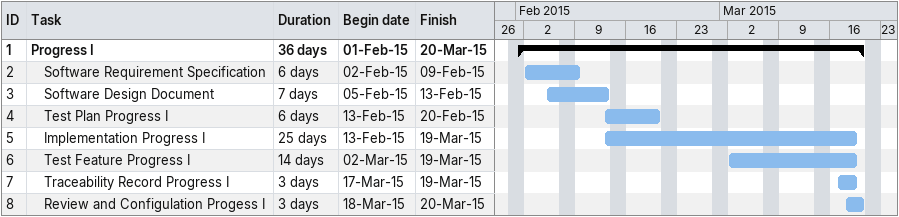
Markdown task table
| ID | Level | Task | Duration | Start | Finish |
|---|---|---|---|---|---|
| 1 | 1 | **Progress I** | 36d | 2015-02-01 | 2015-03-20 |
| 2 | 2 | Software Requirement Specification | 6d | 2015-02-02 | 2015-02-09 |
| 3 | 2 | Software Design Document | 7d | 2015-02-05 | 2015-02-13 |
| 4 | 2 | Test Plan Progress I | 6d | 2015-02-13 | 2015-02-20 |
| 5 | 2 | Implementation Progress I | 25d | 2015-02-13 | 2015-03-19 |
| 6 | 2 | Test Feature Progress I | 14d | 2015-03-02 | 2015-03-19 |
| 7 | 2 | Traceability Record Progress I | 3d | 2015-03-17 | 2015-03-19 |
| 8 | 2 | Review and Configulation Progess I | 3d | 2015-03-18 | 2015-03-20 |
